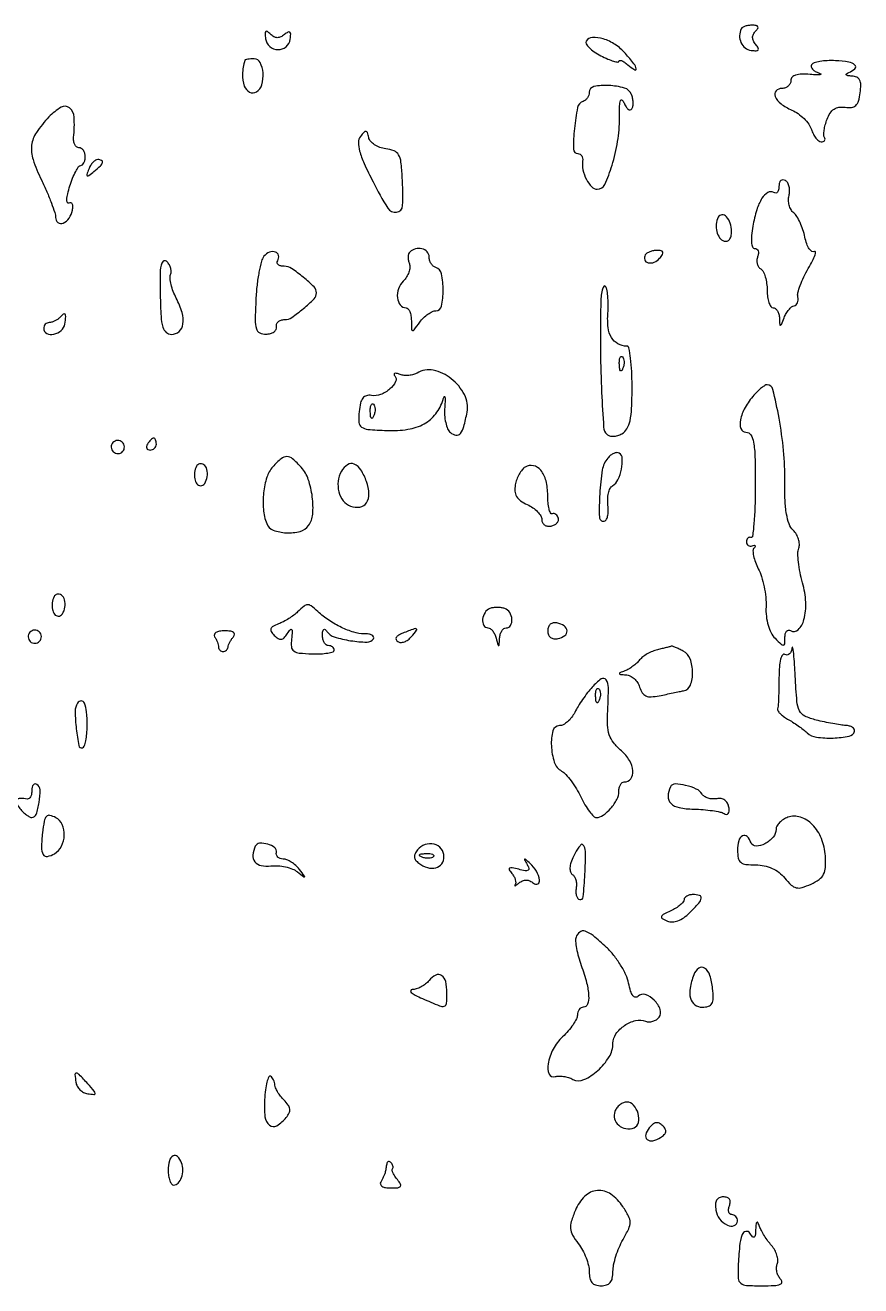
# Model space of a CAD drawing. Extents: x 0 to 5034, y 0 to 2560.
# Drawn here: x 3751.9 to 3892.8, y 0 to 212.7 of the extents above; entities that cross this region are included whole.
import ezdxf

# ---------------------------------------------------------------- set-up
doc = ezdxf.new("R2010")
doc.units = 0

msp = doc.modelspace()

# ---------------------------------------------------------------- linework, layer by layer
for points in [[(3792.414631, 210.380699, 0.176859), (3793.119544, 209.077464, 0.178581), (3794.495203, 208.541621, 0.1824), (3795.867504, 209.031429, 0.182332), (3796.574378, 210.305807, 0.026127), (3796.653997, 211.155003, 0.240195), (3796.504304, 211.481215, 0.312146), (3796.190494, 211.501325, 0.037917), (3795.595913, 211.079601, -0.063765), (3794.970891, 210.683055, -0.118008), (3794.385294, 210.562471, -0.120642), (3793.817431, 210.720841, -0.068431), (3793.245508, 211.154492, 0.037936), (3792.723831, 211.602493, 0.36038), (3792.450945, 211.586632, 0.224686), (3792.32215, 211.263164, 0.020659)], [(3846.488332, 209.981121, 0.281021), (3846.485765, 209.527901, 0.061612), (3846.988119, 208.887681, 0.047141), (3847.845303, 208.182805, 0.029193), (3848.967304, 207.516908, 0.015906), (3850.130957, 206.96133, 0.029771), (3851.109146, 206.599705, 0.036168), (3851.817353, 206.439643, 0.458853), (3852, 206.596765, -0.390496), (3852.127933, 206.735595, -0.115585), (3852.440625, 206.688816, -0.05433), (3852.923721, 206.432874, -0.024247), (3853.5, 206, 0.029897), (3854.679882, 205.134392, 0.667125), (3854.934777, 205.310076, 0.115666), (3854.541919, 206.145379, 0.01113), (3853.099531, 207.88524, 0.067619), (3851.387732, 209.39059, 0.069935), (3849.35512, 210.364045, 0.087749), (3847.550299, 210.603577, 0.248461)], [(3872.641145, 212.083333, 0.101169), (3872.356874, 210.885871, 0.115136), (3872.588159, 209.732079, 0.123333), (3873.28584, 208.856001, 0.127463), (3874.305807, 208.425622, 0.026127), (3875.155003, 208.346003, 0.240195), (3875.481215, 208.495696, 0.312146), (3875.501325, 208.809506, 0.037917), (3875.079601, 209.404087, -0.060944), (3874.687637, 210.014278, -0.110263), (3874.553153, 210.58965, -0.119649), (3874.67984, 211.135161, -0.07993), (3875.057127, 211.657127, 0.054986), (3875.417807, 212.107241, 0.276221), (3875.426062, 212.416667, 0.22776), (3875.145236, 212.613188, 0.0407), (3874.489345, 212.666667, 0.034389), (3873.8657, 212.623722, 0.042081), (3873.295791, 212.495313, 0.047224), (3872.8527, 212.307922, 0.161785)], [(3788.923489, 206.75, 0.062569), (3788.51532, 204.400625, 0.100554), (3788.824882, 202.398347, 0.18651), (3789.716206, 201.387421, 0.264144), (3790.888197, 201.430902, 0.188321), (3791.788621, 202.627873, 0.085773), (3791.990319, 204.607559, 0.096945), (3791.517072, 206.366144, 0.286102), (3790.5, 207, 0.01561), (3789.919661, 206.981877, 0.023713), (3789.41815, 206.926562, 0.020425), (3789.027498, 206.848141, 0.264643)], [(3884.502216, 206.003586, 0.199591), (3884.443195, 205.636857, 0.124011), (3884.647892, 205.244817, 0.085847), (3885.101605, 204.884204, 0.05155), (3885.737757, 204.617279, -0.094885), (3886.059853, 204.448167, -0.64917), (3886.027654, 204.323862, -0.054006), (3885.412933, 204.288268, -0.009366), (3884.25, 204.368404, 0.026482), (3882.808561, 204.41827, 0.073074), (3881.808632, 204.252528, 0.12668), (3881.220726, 203.882163, 0.191441), (3881, 203.326807, -0.112289), (3880.88488, 202.820664, -0.10016), (3880.559375, 202.38975, -0.094351), (3880.07275, 202.100652, -0.087199), (3879.5, 202, 0.205354), (3878.498555, 201.570591, 0.305582), (3878.344957, 200.662197, 0.125405), (3879.344398, 199.413931, 0.057533), (3881.154553, 198.350397, -0.049631), (3882.219281, 197.747195, -0.04061), (3883.224039, 196.908084, -0.042181), (3884.026435, 195.973621, -0.079634), (3884.471941, 195.088406, 0.040433), (3884.798733, 194.289205, 0.050292), (3885.231359, 193.613469, 0.058781), (3885.698807, 193.14789, 0.168048), (3886.126405, 193, 0.080849), (3886.472225, 193.056286, 0.155058), (3886.697022, 193.220313, 0.179777), (3886.766451, 193.464499, 0.113841), (3886.67643, 193.75, -0.137796), (3886.561013, 194.186888, -0.031171), (3886.621327, 194.95951, -0.030021), (3886.806799, 195.873279, -0.025223), (3887.108971, 196.814288, -0.054931), (3887.632731, 197.843085, -0.102404), (3888.2909, 198.502107, -0.110547), (3889.119401, 198.815613, -0.07154), (3890.148678, 198.814288, 0.06416), (3891.24093, 198.796833, 0.164397), (3891.947763, 199.127906, 0.132457), (3892.401771, 199.879337, 0.035976), (3892.691331, 201.25, 0.03105), (3892.792193, 202.60695, 0.118977), (3892.604747, 203.426967, 0.177652), (3892.117079, 203.888245, 0.090683), (3891.28421, 204.078947, -0.021675), (3890.616499, 204.137563, -0.176402), (3890.348892, 204.276921, -0.452148), (3890.368092, 204.454327, -0.05761), (3890.75, 204.662281, 0.088725), (3891.81102, 205.328248, 0.443988), (3891.809534, 205.949473, 0.14641), (3890.750642, 206.450519, 0.025042), (3888.509975, 206.677904, 0.023435), (3887.138473, 206.683664, 0.031017), (3885.89676, 206.553208, 0.031952), (3884.91787, 206.323415, 0.182684)], [(3847, 201.343, -0.081698), (3846.921753, 200.867314, -0.068737), (3846.693264, 200.409969, -0.070078), (3846.354897, 200.039777, -0.092413), (3845.955792, 199.818597, 0.268774), (3845.034028, 198.775883, 0.024902), (3844.502955, 195.237434, 0.025015), (3844.331203, 191.746442, 0.413961), (3845.078288, 191, -0.130232), (3845.447014, 190.902303, -0.120336), (3845.731959, 190.632812, -0.104681), (3845.886912, 190.227479, -0.079268), (3845.886117, 189.75, 0.096445), (3845.93424, 188.266451, 0.064043), (3846.524058, 186.663745, 0.068887), (3847.416793, 185.408217, 0.206654), (3848.362298, 185, 0.291561), (3849.605978, 185.792594, 0.033599), (3850.857621, 189.030776, 0.036221), (3851.792817, 193.038356, 0.040223), (3852.096239, 197, -0.008052), (3852.121137, 199.050417, -0.065947), (3852.269843, 199.972179, -0.549148), (3852.529048, 200.045247, -0.114009), (3852.866702, 199.566376, 0.039887), (3853.207945, 198.8893, 0.095681), (3853.584224, 198.475007, 0.194552), (3853.92671, 198.384499, 0.232714), (3854.202366, 198.566376, 0.095043), (3854.367472, 199.032005, 0.0458), (3854.405391, 199.666373, 0.043162), (3854.323439, 200.357039, 0.047621), (3854.124868, 201, 0.22828), (3852.927562, 202.065495, 0.057624), (3850.282692, 202.501078, 0.062992), (3847.785021, 202.306585, 0.355782)], [(3755.888439, 197.190567, 0.040965), (3753.770018, 194.568718, 0.120027), (3752.960058, 192.408987, 0.110937), (3753.202776, 190.016075, 0.03229), (3754.608298, 186.563571, -0.010173), (3755.524057, 184.571144, -0.01235), (3756.297438, 182.666878, -0.01097), (3756.869758, 181.044526, -0.079468), (3757, 180.230238, 0.232456), (3757.407774, 179.400535, 0.272046), (3758.266419, 179.291804, 0.139856), (3759.281508, 180.118026, 0.10494), (3759.846132, 181.451296, 0.043187), (3759.914351, 182.097651, 0.118468), (3759.816213, 182.542777, 0.239914), (3759.580201, 182.721091, 0.18447), (3759.258223, 182.65959, -0.462577), (3758.998286, 182.743703, -0.111161), (3758.910452, 183.255684, -0.044853), (3759.049832, 184.236543, -0.018136), (3759.406782, 185.541161, -0.01863), (3759.876431, 186.866352, -0.027652), (3760.39324, 187.983966, -0.02637), (3760.890874, 188.811979, -0.249203), (3761.24469, 189, 0.189983), (3761.533112, 189.113694, 0.088565), (3761.778128, 189.440625, 0.068381), (3761.944323, 189.925949, 0.048381), (3762, 190.5, 0.069132), (3761.920351, 191.073309, 0.085298), (3761.687785, 191.559375, 0.099967), (3761.34245, 191.884373, 0.139851), (3760.937142, 192, -0.169647), (3760.546144, 192.136594, -0.108035), (3760.238789, 192.514062, -0.083863), (3760.06304, 193.080599, -0.058778), (3760.052296, 193.75, 0.037758), (3760.139949, 197.134382, 0.210698), (3759.345139, 198.719012, 0.317868), (3757.931152, 198.825307, 0.067305)], [(3808.425377, 193.905726, 0.164743), (3808.083638, 192.895313, 0.06727), (3808.280912, 191.440187, 0.039472), (3809.03587, 189.359, 0.01102), (3810.540703, 186.235265, 0.019374), (3813.018821, 181.802033, 0.302796), (3814.518797, 181.106297, 0.359651), (3815.519068, 182.231787, 0.0226), (3815.475567, 187, 0.015659), (3815.254249, 189.578279, 0.102845), (3814.846149, 190.801909, 0.16979), (3814.078421, 191.458518, 0.062629), (3812.677135, 191.810471, -0.056149), (3811.677328, 192.047902, -0.060463), (3810.781974, 192.498347, -0.068126), (3810.119487, 193.082843, -0.13045), (3809.811679, 193.716196, 0.024965), (3809.604116, 194.553961, 0.293556), (3809.360359, 194.762184, 0.249082), (3809.035439, 194.642711, 0.019382)], [(3762.584097, 188.358556, 0.012731), (3762.264678, 187.458284, 0.389672), (3762.355597, 187.258808, 0.27071), (3762.617386, 187.292701, 0.008807), (3763.477108, 187.981001, 0.017238), (3764.562498, 188.946872, 0.127361), (3764.925, 189.530548, 0.389178), (3764.765008, 189.870501, 0.097466), (3764.106989, 190, 0.148172), (3763.719384, 189.882557, 0.058677), (3763.291272, 189.517826, 0.05126), (3762.891147, 188.986565, 0.0442)], [(3879, 185.5, -0.05489), (3878.936053, 184.919255, -0.118712), (3878.739534, 184.51824, -0.18934), (3878.449077, 184.357835, -0.17266), (3878.113307, 184.429973, 0.279361), (3877.117441, 184.438678, 0.120291), (3876.131478, 183.471997, 0.065852), (3875.250161, 181.521199, 0.028642), (3874.585077, 178.75, 0.020142), (3874.368136, 177.187909, 0.046951), (3874.363554, 176.008016, 0.07508), (3874.548632, 175.251158, 0.304164), (3874.923302, 175, -0.161478), (3875.264891, 174.886729, -0.151569), (3875.481707, 174.589088, -0.110615), (3875.530963, 174.136415, -0.063701), (3875.400442, 173.601151, 0.078162), (3875.27569, 173.017004, 0.076891), (3875.33511, 172.419289, 0.081902), (3875.564485, 171.900093, 0.109884), (3875.931826, 171.542134, -0.140929), (3876.343252, 171.089013, -0.042235), (3876.686224, 170.211976, -0.038637), (3876.921281, 169.115173, -0.033483), (3877, 167.940983, 0.032276), (3877.0728, 166.81438, 0.049716), (3877.29375, 165.863914, 0.064068), (3877.615903, 165.206632, 0.251914), (3878, 165, -0.16722), (3878.387084, 164.86682, -0.090029), (3878.726896, 164.485938, -0.072474), (3878.969234, 163.919407, -0.054897), (3879.070285, 163.25, 0.005126), (3879.125474, 162.155764, 0.423873), (3879.241517, 162.056359, 0.278756), (3879.394838, 162.169852, 0.003624), (3879.859329, 163.324, -0.038524), (3880.204838, 164.034931, -0.041822), (3880.647239, 164.663899, -0.045863), (3881.115502, 165.129504, -0.127811), (3881.532257, 165.324, 0.140348), (3881.872532, 165.493131, 0.10515), (3882.117297, 165.835177, 0.089221), (3882.228019, 166.300481, 0.070458), (3882.183984, 166.817027, -0.119958), (3882.19345, 167.542319, -0.024672), (3882.57579, 168.773263, -0.024642), (3883.175744, 170.193205, -0.021004), (3883.942495, 171.62711, 0.012718), (3884.66651, 172.928765, 0.032975), (3885.100337, 173.910088, 0.100514), (3885.173947, 174.39723, 0.570568), (3884.989979, 174.493807, -0.284376), (3884.553612, 174.494047, -0.106676), (3884.094427, 174.936836, -0.06465), (3883.675085, 175.779188, -0.03386), (3883.36774, 176.911298, 0.02994), (3883.040731, 178.154266, 0.028393), (3882.562898, 179.372155, 0.029584), (3882.015511, 180.398869, 0.082464), (3881.48272, 181.014341, -0.091809), (3881.030462, 181.556798, -0.061572), (3880.723509, 182.305944, -0.059527), (3880.600416, 183.137445, -0.071078), (3880.690353, 183.923909, 0.059753), (3880.794346, 184.681512, 0.063034), (3880.712754, 185.428098, 0.070436), (3880.46698, 186.051761, 0.125957), (3880.087118, 186.446158, 0.12541), (3879.667783, 186.57774, 0.1951), (3879.314158, 186.456289, 0.147794), (3879.07822, 186.080922, 0.067022)], [(3868.754232, 180.266312, 0.09221), (3868.416908, 179.095832, 0.085135), (3868.508426, 177.847313, 0.094965), (3868.985403, 176.813823, 0.158121), (3869.75, 176.25, 0.155493), (3870.24152, 176.243494, 0.154878), (3870.647085, 176.522502, 0.10949), (3870.912535, 177.08231, 0.056226), (3871, 177.85765, 0.078926), (3870.777179, 179.260444, 0.109273), (3870.132293, 180.354226, 0.217177), (3869.377923, 180.666671, 0.274408)], [(3792.150162, 173.680935, 0.109303), (3791.714663, 172.834071, 0.017774), (3791.305655, 171.019495, 0.018866), (3790.975593, 168.812085, 0.015616), (3790.786856, 166.442095, 0.007656), (3790.671023, 162.925678, 0.075234), (3790.866497, 161.459807, 0.210686), (3791.436364, 160.780553, 0.120604), (3792.5, 160.545605, 0.059618), (3793.246606, 160.652146, 0.090081), (3793.839062, 160.931436, 0.119226), (3794.18695, 161.333509, 0.171807), (3794.25, 161.795455, -0.13963), (3794.28345, 162.253971, -0.126635), (3794.553044, 162.646165, -0.105356), (3795.027556, 162.90954, -0.074329), (3795.632705, 163, 0.150929), (3796.82988, 163.3698, 0.024639), (3798.788594, 164.854067, 0.022793), (3800.593045, 166.512663, 0.198007), (3801, 167.5, 0.198448), (3800.585614, 168.502949, 0.023713), (3798.775345, 170.155111, 0.025668), (3796.80322, 171.626588, 0.148503), (3795.573688, 172, -0.055152), (3794.966696, 172.067158, -0.119224), (3794.547912, 172.273452, -0.18951), (3794.380869, 172.57837, -0.171701), (3794.457295, 172.930902, 0.190813), (3794.61548, 173.817908, 0.270274), (3794.094149, 174.402161, 0.177438), (3793.082014, 174.364793, 0.123103)], [(3816.735568, 174.402234, 0.130137), (3816.544583, 174.073704, 0.058203), (3816.468562, 173.575705, 0.052033), (3816.508294, 172.998816, 0.048455), (3816.666028, 172.427933, -0.115297), (3816.754287, 171.786931, -0.061095), (3816.582413, 170.99908, -0.055878), (3816.194883, 170.19368, -0.056383), (3815.639617, 169.49676, 0.113641), (3814.830569, 168.203688, 0.10952), (3814.653886, 166.668791, 0.141531), (3815.139158, 165.47041, 0.23015), (3816.106989, 165, -0.223504), (3816.448854, 164.839148, -0.076205), (3816.737678, 164.356356, -0.057962), (3816.934669, 163.64791, -0.038873), (3817, 162.80887, 0.006918), (3817.01991, 161.369869, 0.356209), (3817.190471, 161.172259, 0.280234), (3817.462426, 161.2784, 0.005216), (3818.419389, 162.55887, -0.039966), (3819.059404, 163.301586, -0.040444), (3819.807053, 163.929793, -0.043651), (3820.546917, 164.364003, -0.111324), (3821.150167, 164.5, 0.355899), (3822.098903, 165.273251, 0.051559), (3822.366768, 167.940556, 0.049098), (3822.086169, 170.707816, 0.268666), (3821.128759, 171.790414, -0.101876), (3820.697282, 172.04022, -0.070383), (3820.331573, 172.472288, -0.066952), (3820.084486, 173.013662, -0.07375), (3820, 173.583333, 0.190286), (3819.664227, 174.433674, 0.144203), (3818.791891, 174.947389, 0.125649), (3817.679982, 174.942714, 0.133588)], [(3856.439699, 173.902432, 0.224307), (3856.34949, 173.10226, 0.259634), (3856.912648, 172.594515, 0.153551), (3857.957775, 172.677327, 0.124203), (3858.870817, 173.344344, 0.031082), (3859.350581, 174.001551, 0.224487), (3859.398805, 174.379874, 0.276877), (3859.139755, 174.60512, 0.043901), (3858.440135, 174.666667, 0.045576), (3857.820558, 174.610073, 0.045718), (3857.222161, 174.442173, 0.049747), (3856.729936, 174.195636, 0.113856)], [(3774.647938, 167.16589, 0.008256), (3774.789675, 163.505267, 0.055835), (3775.09024, 161.719673, 0.144927), (3775.650726, 160.837815, 0.181138), (3776.552608, 160.5, 0.186497), (3777.838186, 160.996792, 0.177124), (3778.490333, 162.241327, 0.105882), (3778.335784, 164.195577, 0.047205), (3777.363058, 166.601316, -0.029117), (3776.848736, 167.751912, -0.031871), (3776.489218, 168.920663, -0.033651), (3776.31552, 169.948412, -0.117171), (3776.404273, 170.611135, 0.099448), (3776.497475, 171.160134, 0.069978), (3776.391318, 171.779268, 0.06703), (3776.109942, 172.371722, 0.075231), (3775.690559, 172.842777, 0.369872), (3775.15792, 172.834601, 0.16787), (3774.788647, 172.181001, 0.043465), (3774.624427, 170.453196, 0.007519)], [(3848.931729, 165.416667, 0.006667), (3848.89976, 157.612112, 0.009554), (3849.095825, 150.696549, 0.004781), (3849.430253, 144.837053, 0.179854), (3849.96552, 143.646375, 0.137443), (3850.414539, 143.389737, 0.07163), (3851.060938, 143.322888, 0.062441), (3851.797753, 143.445339, 0.055257), (3852.514736, 143.748308, 0.134241), (3853.358529, 144.578199, 0.078344), (3853.875708, 145.909828, 0.043229), (3854.148614, 148.035649, 0.010319), (3854.222222, 151.601933, 0.011718), (3854.160209, 154.247667, 0.019265), (3853.969271, 156.478191, 0.01393), (3853.702003, 158.225568, 0.357505), (3853.361111, 158.515313, -0.119666), (3851.837714, 158.914019, -0.138446), (3850.763201, 159.954526, -0.10316), (3850.191483, 161.675472, -0.046841), (3850.140141, 164.05914, 0.018152), (3850.194844, 165.58745, 0.023401), (3850.128406, 166.990549, 0.022202), (3849.969737, 168.128778, 0.151773), (3849.709265, 168.624069, 0.493139), (3849.433783, 168.587804, 0.071569), (3849.188292, 167.974466, 0.037762), (3849.007663, 166.871623, 0.017358)], [(3757.583333, 163.25, -0.052335), (3757.228895, 162.962896, -0.038368), (3756.784375, 162.720313, -0.03908), (3756.322312, 162.554398, -0.066753), (3755.916667, 162.5, 0.108288), (3755.566942, 162.423359, 0.099673), (3755.269271, 162.20625, 0.095522), (3755.069671, 161.881774, 0.0905), (3755, 161.5, 0.284775), (3755.506452, 160.682899, 0.168662), (3756.683052, 160.532792, 0.125105), (3757.963168, 161.160985, 0.181955), (3758.566187, 162.25, 0.011374), (3758.724042, 163.527087, 0.222828), (3758.59582, 163.891585, 0.390162), (3758.302551, 163.906276, 0.022868)], [(3852.683114, 154.8125, -0.054073), (3852.461564, 154.395823, -0.470617), (3852.279315, 154.37858, -0.168741), (3852.137993, 154.670344, -0.018894), (3852.078947, 155.416667, -0.028489), (3852.089945, 156.112848, -0.077125), (3852.200665, 156.592839, -0.208169), (3852.385309, 156.77538, -0.296942), (3852.604167, 156.729167, -0.126455), (3852.797407, 156.402231, -0.060344), (3852.876576, 155.916927, -0.05415), (3852.839148, 155.359369, -0.051402)], [(3817.974704, 153.984366, -0.072753), (3817.36308, 153.719752, -0.045689), (3816.594022, 153.586343, -0.044946), (3815.79477, 153.593842, -0.060847), (3815.090684, 153.75185, 0.026026), (3814.518534, 153.92275, 0.11856), (3814.173588, 153.92351, 0.401615), (3814.082056, 153.781705, 0.13672), (3814.202381, 153.540282, -0.305433), (3814.345696, 152.53244, -0.104089), (3813.393978, 151.303745, -0.083105), (3811.814217, 150.360026, -0.13577), (3810.272439, 150.20101, 0.104274), (3809.423168, 150.16644, 0.168875), (3808.825955, 149.772537, 0.108812), (3808.435385, 148.935017, 0.030464), (3808.205744, 147.5, 0.036708), (3808.160886, 145.661133, 0.23358), (3808.602103, 144.868487, 0.131827), (3809.675059, 144.486772, 0.00948), (3812.853059, 144.293647, 0.0483), (3816.420488, 144.489305, 0.088171), (3819.17315, 145.423565, 0.104608), (3821.127139, 147.108338, 0.092246), (3822.339695, 149.51434, -0.056172), (3822.531897, 149.975261, -0.68881), (3822.66268, 149.956449, -0.068251), (3822.710175, 149.400974, -0.00922), (3822.62881, 148.231019, 0.036945), (3822.610211, 146.904121, 0.03958), (3822.789829, 145.619863, 0.043005), (3823.124185, 144.554232, 0.122629), (3823.581379, 143.932461, 0.132591), (3824.527583, 143.499564, 0.269152), (3825.267884, 143.778558, 0.108237), (3825.856481, 144.940412, 0.018476), (3826.39165, 147.375522, 0.164597), (3825.952678, 150.34259, 0.108423), (3823.739039, 153.02933, 0.113953), (3820.700924, 154.454847, 0.19371)], [(3874.773268, 150.25, 0.050541), (3873.280394, 148.157092, 0.076976), (3872.485149, 146.075666, 0.137839), (3872.577287, 144.606884, 0.318728), (3873.432612, 144, -0.258921), (3874.232109, 143.556238, -0.096534), (3874.706461, 142.31449, -0.037439), (3874.944478, 139.883091, -0.005685), (3875, 135, -0.007825), (3874.946259, 131.566115, -0.013553), (3874.779687, 128.717188, -0.007611), (3874.549591, 126.440572, -0.475859), (3874.25, 126.25, 0.134046), (3873.964677, 126.265779, 0.144529), (3873.720313, 126.132812, 0.119977), (3873.556358, 125.863336, 0.077096), (3873.5, 125.5, 0.108041), (3873.577662, 125.144783, 0.138959), (3873.79375, 124.891667, 0.133121), (3874.1185, 124.782851, 0.095383), (3874.5, 124.833333, -0.03817), (3874.845192, 124.919803, -0.277879), (3874.997653, 124.860153, -0.326013), (3875.001473, 124.710268, -0.045177), (3874.789882, 124.456549, 0.206103), (3874.608898, 124.001953, 0.044327), (3874.709444, 123.140746, 0.039398), (3875.016292, 122.08783, 0.028738), (3875.513235, 120.974406, -0.045092), (3876.053256, 119.64985, -0.024477), (3876.485299, 117.944019, -0.024193), (3876.757561, 116.151518, -0.034999), (3876.80943, 114.550827, 0.036454), (3876.866387, 112.937985, 0.042902), (3877.160867, 111.438572, 0.047501), (3877.661316, 110.16574, 0.079129), (3878.336077, 109.235352, 0.008002), (3879.386483, 108.218039, 0.207669), (3879.75, 108.087863, 0.373616), (3879.960716, 108.296631, 0.018734), (3880, 109.344731, -0.053468), (3880.068379, 109.98235, -0.115887), (3880.279012, 110.424688, -0.188274), (3880.590265, 110.604329, -0.178056), (3880.949827, 110.531009, 0.348447), (3882.257085, 110.684669, 0.13494), (3883.217028, 112.381056, 0.07459), (3883.507228, 115.339311, 0.055525), (3882.977138, 118.581656, -0.019379), (3882.553477, 120.357115, -0.02166), (3882.286875, 122.095514, -0.021595), (3882.189032, 123.583066, -0.097534), (3882.33724, 124.43645, 0.104675), (3882.446689, 125.124197, 0.062384), (3882.301483, 125.943646, 0.058386), (3881.938853, 126.763089, 0.063117), (3881.404161, 127.452981, -0.10828), (3880.714257, 128.530089, -0.045959), (3880.267611, 130.194949, -0.03277), (3880.023054, 132.521382, -0.01304), (3879.980859, 135.73192, 0.026814), (3879.770676, 140.895807, 0.021936), (3879.009454, 146.370383, 0.013615), (3877.980127, 151.217392, 0.346528), (3876.98651, 152, 0.143511), (3876.632567, 151.896274, 0.024728), (3876.0573, 151.485938, 0.025155), (3875.411214, 150.920028, 0.020143)], [(3810.683114, 146.8125, -0.054073), (3810.461564, 146.395823, -0.470617), (3810.279315, 146.37858, -0.168741), (3810.137993, 146.670344, -0.018894), (3810.078947, 147.416667, -0.028489), (3810.089945, 148.112848, -0.077125), (3810.200665, 148.592839, -0.208169), (3810.385309, 148.77538, -0.296942), (3810.604167, 148.729167, -0.126455), (3810.797407, 148.402231, -0.060344), (3810.876576, 147.916927, -0.05415), (3810.839148, 147.359369, -0.051402)], [(3766.552786, 142.08541, 0.099038), (3766.401684, 141.679226, 0.097945), (3766.417584, 141.244476, 0.097945), (3766.597789, 140.848514, 0.099038), (3766.91459, 140.552786, 0.099038), (3767.320774, 140.401684, 0.097945), (3767.755524, 140.417584, 0.097945), (3768.151486, 140.597789, 0.099038), (3768.447214, 140.91459, 0.099038), (3768.598316, 141.320774, 0.097945), (3768.582416, 141.755524, 0.097945), (3768.402211, 142.151486, 0.099038), (3768.08541, 142.447214, 0.099038), (3767.679226, 142.598316, 0.097945), (3767.244476, 142.582416, 0.097945), (3766.848514, 142.402211, 0.099038)], [(3772.5, 142, 0.082592), (3772.343488, 141.6179, 0.161196), (3772.3746, 141.29375, 0.182303), (3772.586039, 141.078288, 0.108972), (3772.940983, 141, 0.093332), (3773.345238, 141.076123, 0.09642), (3773.688914, 141.29375, 0.099167), (3773.918938, 141.618444, 0.105053), (3774, 142, 0.042167), (3773.967655, 142.382849, 0.061769), (3773.870461, 142.70625, 0.081139), (3773.727648, 142.92554, 0.210953), (3773.559017, 143, 0.151918), (3773.34829, 142.934461, 0.038439), (3773.066025, 142.70625, 0.035638), (3772.768994, 142.382774, 0.029505)], [(3850.111839, 139.634758, 0.134358), (3849.204865, 137.634004, 0.02529), (3848.768235, 133.603934, 0.020937), (3848.707273, 129.66746, 0.439917), (3849.5, 128.978417, 0.234945), (3849.858357, 129.210573, 0.073821), (3850.106564, 129.81951, 0.055852), (3850.217614, 130.681764, 0.036716), (3850.160644, 131.681878, -0.042362), (3850.113082, 132.723549, -0.048213), (3850.247854, 133.712833, -0.054453), (3850.530964, 134.51178, -0.14293), (3850.93407, 134.959253, 0.147083), (3851.84102, 135.982645, 0.058287), (3852.432032, 137.78639, 0.059775), (3852.576316, 139.568547, 0.24965), (3852.05184, 140.467961, 0.16181), (3851.653024, 140.562493, 0.079557), (3851.141559, 140.43359, 0.065827), (3850.599459, 140.110752, 0.052417)], [(3780.754232, 138.266312, 0.084697), (3780.436116, 137.221291, 0.082939), (3780.479003, 136.121909, 0.104464), (3780.84371, 135.288862, 0.234312), (3781.437328, 134.972506, 0.26629), (3782.162879, 135.360605, 0.1021), (3782.575922, 136.472687, 0.093314), (3782.533019, 137.735512, 0.201974), (3781.980032, 138.512341, 0.086456), (3781.629461, 138.652808, 0.102024), (3781.272696, 138.654687, 0.11056), (3780.965717, 138.518222, 0.11748)], [(3793.654988, 138.171259, 0.106947), (3792.634512, 136.399167, 0.050177), (3792.082632, 133.798755, 0.04881), (3792.050932, 130.996662, 0.070159), (3792.606989, 128.581787, 0.214438), (3793.710727, 127.485722, 0.078277), (3795.91757, 127.031024, 0.075809), (3798.234125, 127.273678, 0.172906), (3799.666978, 128.25, 0.139347), (3800.373804, 130.166487, 0.050475), (3800.302268, 133.092853, 0.050264), (3799.625206, 136.040911, 0.102702), (3798.428919, 138.078544, 0.029047), (3796.979272, 139.504487, 0.176721), (3796.014068, 139.878019, 0.183826), (3795.057227, 139.53505, 0.031878)], [(3805.211944, 137.414239, 0.096915), (3804.657708, 135.724697, 0.095839), (3804.777824, 133.943778, 0.103502), (3805.530083, 132.443246, 0.134149), (3806.765759, 131.536392, 0.13205), (3808.330834, 131.373309, 0.212157), (3809.436986, 132.093084, 0.157721), (3809.848005, 133.619996, 0.072579), (3809.444852, 135.663138, 0.052223), (3808.496705, 137.656032, 0.158847), (3807.370849, 138.618488, 0.248066), (3806.234591, 138.511291, 0.120633)], [(3836.193036, 138.119303, 0.087612), (3835.686803, 137.667766, 0.039634), (3835.191762, 136.925906, 0.037649), (3834.780721, 136.038913, 0.042134), (3834.525564, 135.132745, 0.068416), (3834.466576, 134.033966, 0.11604), (3834.749674, 133.162307, 0.10334), (3835.422204, 132.441885, 0.046606), (3836.54899, 131.795725, -0.044219), (3837.4867, 131.263913, -0.04926), (3838.280016, 130.592004, -0.05544), (3838.82523, 129.88785, -0.137888), (3839, 129.266161, 0.116105), (3839.120799, 128.75296, 0.124801), (3839.456141, 128.363341, 0.115438), (3839.960111, 128.160908, 0.089582), (3840.552821, 128.176676, 0.064451), (3841.123969, 128.374869, 0.088015), (3841.560547, 128.698774, 0.10911), (3841.797104, 129.093811, 0.155289), (3841.802821, 129.5, 0.074346), (3841.630699, 129.863285, 0.090479), (3841.368641, 130.132812, 0.103789), (3841.059346, 130.268031, 0.132532), (3840.75, 130.25, -0.381693), (3840.460505, 130.374964, -0.049712), (3840.220313, 131.065594, -0.037851), (3840.053707, 132.099991, -0.02101), (3840, 133.377555, 0.059599), (3839.709424, 135.806657, 0.110033), (3838.835568, 137.582466, 0.171922), (3837.581574, 138.357864, 0.194098)], [(3756.754232, 116.266312, 0.084697), (3756.436116, 115.221291, 0.082939), (3756.479003, 114.121909, 0.104464), (3756.84371, 113.288862, 0.234312), (3757.437328, 112.972506, 0.26629), (3758.162879, 113.360605, 0.1021), (3758.575922, 114.472687, 0.093314), (3758.533019, 115.735512, 0.201974), (3757.980032, 116.512341, 0.086456), (3757.629461, 116.652808, 0.102024), (3757.272696, 116.654687, 0.11056), (3756.965717, 116.518222, 0.11748)], [(3797.821429, 113.694046, -0.035095), (3797.177256, 113.141091, -0.019671), (3796.324987, 112.55821, -0.01955), (3795.413251, 112.034466, -0.029999), (3794.582783, 111.661264, 0.033339), (3793.662888, 111.240472, 0.183084), (3793.312059, 110.834748, 0.233422), (3793.363102, 110.363179, 0.054791), (3793.874423, 109.725577, 0.050588), (3794.5249, 109.194909, 0.179484), (3795.040731, 109.0752, 0.170059), (3795.527872, 109.319013, 0.044488), (3796.086391, 110.008359, -0.022065), (3796.601483, 110.70578, -0.480527), (3796.823315, 110.70459, -0.191635), (3796.926544, 110.359736, -0.008763), (3796.79475, 109.113394, 0.054542), (3796.776377, 107.792022, 0.215616), (3797.170409, 107.103513, 0.13283), (3798.099428, 106.751542, 0.016955), (3800.250598, 106.613394, 0.018817), (3801.688278, 106.624041, 0.03079), (3802.899282, 106.753622, 0.032075), (3803.78918, 106.964133, 0.330052), (3804.000598, 107.25, 0.132321), (3803.923314, 107.536012, 0.100476), (3803.706426, 107.779687, 0.087793), (3803.382157, 107.943622, 0.073366), (3803, 108, -0.17131), (3802.619685, 108.134243, -0.095191), (3802.298248, 108.514062, -0.075283), (3802.083567, 109.080555, -0.055234), (3802.015313, 109.75, -0.028689), (3802.060894, 110.438441, -0.187742), (3802.222261, 110.737624, -0.369059), (3802.457531, 110.737128, -0.069529), (3802.765313, 110.388148, 0.175152), (3804.010313, 109.461005, 0.034693), (3806.764683, 108.833633, 0.032585), (3809.530277, 108.585596, 0.266429), (3810.603045, 109.166731, 0.255543), (3810.619809, 109.481555, 0.159426), (3810.357934, 109.755227, 0.084089), (3809.804303, 109.940816, 0.038936), (3809.045448, 110, -0.073499), (3807.280563, 110.260843, -0.038336), (3805.202968, 111.066911, -0.036145), (3803.093557, 112.271867, -0.038015), (3801.21724, 113.75, 0.019313), (3800.098347, 114.701304, 0.172294), (3799.495737, 114.904192, 0.17296), (3798.901332, 114.68113, 0.019495)], [(3830.25, 114.269359, 0.171336), (3829.421386, 113.606115, 0.114964), (3829.027393, 112.446392, 0.14729), (3829.22887, 111.420384, 0.277947), (3829.926676, 111, -0.159836), (3830.31495, 110.872626, -0.067019), (3830.715479, 110.485938, -0.05682), (3831.067143, 109.919531, -0.046657), (3831.310674, 109.25, 0.001923), (3831.622879, 108.073823, 0.339035), (3831.719237, 108, 0.392517), (3831.801199, 108.076061, 0.002113), (3831.883999, 109.25, -0.054605), (3832.002555, 109.919394, -0.070943), (3832.259675, 110.485938, -0.08736), (3832.609345, 110.867379, -0.165114), (3833, 111, 0.26279), (3833.733506, 111.414114, 0.15619), (3833.971809, 112.418282, 0.122108), (3833.592099, 113.564528, 0.165358), (3832.75, 114.245704, 0.052198), (3832.180161, 114.39005, 0.033595), (3831.5, 114.442271, 0.033616), (3830.819807, 114.402949, 0.052716)], [(3752.552786, 110.08541, 0.099038), (3752.401684, 109.679226, 0.097945), (3752.417584, 109.244476, 0.097945), (3752.597789, 108.848514, 0.099038), (3752.91459, 108.552786, 0.099038), (3753.320774, 108.401684, 0.097945), (3753.755524, 108.417584, 0.097945), (3754.151486, 108.597789, 0.099038), (3754.447214, 108.91459, 0.099038), (3754.598316, 109.320774, 0.097945), (3754.582416, 109.755524, 0.097945), (3754.402211, 110.151486, 0.099038), (3754.08541, 110.447214, 0.099038), (3753.679226, 110.598316, 0.097945), (3753.244476, 110.582416, 0.097945), (3752.848514, 110.402211, 0.099038)], [(3815.566376, 110.102217, 0.039121), (3814.836677, 109.748429, 0.124256), (3814.452915, 109.371139, 0.239959), (3814.425462, 109.008921, 0.156729), (3814.70307, 108.683513, 0.1417), (3815.205279, 108.543414, 0.083958), (3815.821983, 108.653725, 0.072081), (3816.456809, 108.99106, 0.061508), (3817.009138, 109.51101, 0.008456), (3817.894081, 110.614762, 0.495696), (3817.836275, 110.830757, 0.189617), (3817.475087, 110.835858, 0.003146)], [(3840, 110.5, 0.090288), (3840.120561, 109.837793, 0.143006), (3840.464524, 109.379901, 0.134068), (3841.019642, 109.160813, 0.075042), (3841.75, 109.190371, 0.110048), (3842.882382, 109.681821, 0.259838), (3843.256394, 110.489471, 0.231347), (3842.774796, 111.312476, 0.095633), (3841.552821, 111.823324, 0.097115), (3840.936825, 111.830508, 0.131707), (3840.436667, 111.592675, 0.128059), (3840.113232, 111.130198, 0.089125)], [(3783.830179, 109.5, -0.028624), (3784.07599, 109.062101, -0.024099), (3784.286109, 108.573437, -0.02479), (3784.434423, 108.107753, -0.059657), (3784.484687, 107.75, 0.098492), (3784.547727, 107.463747, 0.095889), (3784.715814, 107.220313, 0.095899), (3784.962579, 107.057197, 0.098534), (3785.25, 107, 0.096288), (3785.542819, 107.056918, 0.087178), (3785.804667, 107.220313, 0.08695), (3785.99567, 107.463626, 0.095078), (3786.085037, 107.75, -0.066705), (3786.174782, 108.107257, -0.025612), (3786.388885, 108.573437, -0.024813), (3786.676079, 109.062068, -0.027943), (3787, 109.5, 0.167781), (3787.152835, 109.905723, 0.257301), (3786.984845, 110.231669, 0.115714), (3786.433509, 110.439718, 0.032619), (3785.510455, 110.5, 0.040187), (3784.649609, 110.430698, 0.094322), (3784.045708, 110.211111, 0.180541), (3783.782192, 109.883051, 0.225781)], [(3858.5, 107.299639, 0.041354), (3857.660951, 107.028373, 0.031427), (3856.79375, 106.600671, 0.032186), (3856.02662, 106.09216, 0.061995), (3855.5, 105.577869, -0.040832), (3855.008241, 105.055298, -0.025137), (3854.353125, 104.521309, -0.025129), (3853.647234, 104.055419, -0.040589), (3853, 103.741176, 0.008469), (3852.185054, 103.408283, 0.375012), (3852.11117, 103.254744, 0.316328), (3852.255194, 103.13612, 0.007342), (3853.182612, 103.078947, -0.104172), (3853.873469, 102.899242, -0.067684), (3854.558069, 102.433653, -0.063755), (3855.132985, 101.766212, -0.069208), (3855.502202, 100.993062, 0.066917), (3855.95342, 100.037017, 0.147243), (3856.56356, 99.519118, 0.118789), (3857.453086, 99.361886, 0.036081), (3858.81959, 99.545609, -0.00047), (3859.94966, 99.780381, -0.000415), (3861.12866, 100.023141, -0.000417), (3862.19209, 100.240263, -0.001262), (3862.916274, 100.385589, 0.257191), (3864.051175, 101.339547, 0.094758), (3864.437233, 103.468556, 0.086796), (3864.016526, 105.745263, 0.182878), (3862.852225, 107.079087, 0.011972), (3862.170076, 107.423414, 0.016779), (3861.544202, 107.695406, 0.013098), (3861.020031, 107.886866, 0.170652), (3860.815741, 107.883999, -0.024496), (3860.604278, 107.817866, -0.001735), (3860.005249, 107.664492, -0.002445), (3859.289053, 107.487487, -0.001842)], [(3881.19586, 107.690983, -0.058526), (3881.047791, 107.043349, -0.111902), (3880.763784, 106.594912, -0.165455), (3880.395352, 106.414472, -0.171927), (3880, 106.5, 0.397171), (3879.592706, 106.416353, 0.091154), (3879.270946, 105.715335, 0.045191), (3879.062852, 104.410761, 0.016966), (3879, 102.559017, -0.005079), (3878.981785, 100.766, -0.006931), (3878.926562, 99.150914, -0.004741), (3878.848915, 97.802507, -0.076363), (3878.75, 97.358986, 0.24121), (3878.782644, 97.038525, 0.049614), (3879.148532, 96.580506, 0.042053), (3879.726099, 96.080489, 0.028535), (3880.457768, 95.608986, -0.014594), (3881.303336, 95.096856, -0.010217), (3882.226402, 94.473192, -0.010318), (3883.086922, 93.838814, -0.021084), (3883.729443, 93.299753, 0.152687), (3885.326784, 92.553239, 0.041713), (3888.138776, 92.410335, 0.039728), (3890.826236, 92.712638, 0.28533), (3891.741863, 93.56106, 0.203353), (3891.695762, 93.903954, 0.115525), (3891.401007, 94.211041, 0.081047), (3890.891048, 94.435185, 0.049985), (3890.241863, 94.534952, -0.023704), (3889.356793, 94.623755, -0.007868), (3888.069627, 94.835621, -0.007814), (3886.64859, 95.11555, -0.00881), (3885.293037, 95.429723, -0.046425), (3883.36003, 96.109476, -0.175271), (3882.460347, 96.995855, -0.090976), (3882.028334, 98.591687, -0.007659), (3881.738897, 102.866393, 0.00403), (3881.591929, 105.298747, 0.010919), (3881.43617, 107.019979, 0.040343), (3881.303482, 107.69991, 0.825493)], [(3847.499316, 100.999245, 0.020086), (3846.720259, 100.065626, 0.012679), (3845.884197, 98.918637, 0.01273), (3845.118477, 97.747488, 0.022781), (3844.559248, 96.743114, -0.047705), (3844.023877, 95.885048, -0.050032), (3843.343135, 95.158915, -0.055419), (3842.626567, 94.661341, -0.124696), (3841.989689, 94.5, 0.340525), (3840.880571, 93.645557, 0.075963), (3840.609523, 91.105954, 0.066795), (3841.111356, 88.327681, 0.18934), (3842.337397, 86.831059, -0.080323), (3843.06351, 86.255193, -0.025136), (3843.950156, 85.180302, -0.024395), (3844.834569, 83.86135, -0.024714), (3845.582165, 82.468093, 0.021028), (3846.282345, 81.139805, 0.029191), (3847.025715, 80.018752, 0.029071), (3847.717557, 79.200731, 0.205483), (3848.18537, 79, 0.157159), (3849.362168, 79.379257, 0.059119), (3850.653966, 80.56267, 0.058374), (3851.666945, 82.061146, 0.120027), (3852, 83.428571, -0.054877), (3852.066176, 84.02971, -0.074508), (3852.262322, 84.538393, -0.094037), (3852.552288, 84.879669, -0.171395), (3852.893011, 85, 0.23654), (3853.994446, 85.551949, 0.185081), (3854.363482, 86.856435, 0.113397), (3853.782195, 88.633377, 0.078438), (3852.416651, 90.25942, -0.044161), (3851.098062, 91.627905, -0.090379), (3850.388261, 92.932461, -0.072286), (3850.097313, 94.590506, -0.020606), (3850.128283, 97.210665, 0.011955), (3850.236556, 100.928268, 0.154164), (3849.830192, 102.23862, 0.423104), (3849.015864, 102.373076, 0.049626)], [(3848.683114, 98.8125, -0.054073), (3848.461564, 98.395823, -0.470617), (3848.279315, 98.37858, -0.168741), (3848.137993, 98.670344, -0.018894), (3848.078947, 99.416667, -0.028489), (3848.089945, 100.112848, -0.077125), (3848.200665, 100.592839, -0.208169), (3848.385309, 100.77538, -0.296942), (3848.604167, 100.729167, -0.126455), (3848.797407, 100.402231, -0.060344), (3848.876576, 99.916927, -0.05415), (3848.839148, 99.359369, -0.051402)], [(3760.696269, 98.316531, 0.143588), (3760.301116, 96.876299, 0.023359), (3760.488973, 93.952247, 0.019378), (3760.91554, 91.122489, 0.448733), (3761.538599, 90.75, 0.237136), (3761.847809, 91.050095, 0.031472), (3762.09988, 91.954688, 0.03095), (3762.27549, 93.141035, 0.021273), (3762.333333, 94.5, 0.02298), (3762.226167, 96.830533, 0.078486), (3761.853873, 98.297408, 0.30036), (3761.306502, 98.657609, 0.25967)], [(3753, 83.559017, -0.046583), (3752.945074, 82.97075, -0.073584), (3752.779687, 82.492747, -0.103366), (3752.535752, 82.194772, -0.211938), (3752.25, 82.118421, 0.039276), (3751.025661, 82.214225, 0.232224), (3750.465075, 81.938727, 0.290849), (3750.414392, 81.386818, 0.054609), (3751, 80.5, 0.027535), (3751.532481, 79.92587, 0.031477), (3752.10274, 79.440625, 0.033119), (3752.630937, 79.097668, 0.128111), (3753.005868, 79, 0.323297), (3753.748866, 79.536493, 0.041821), (3754.235364, 81.555614, 0.041478), (3754.383387, 83.668691, 0.256474), (3753.865891, 84.582884, 0.169554), (3753.537934, 84.655417, 0.189871), (3753.254355, 84.502872, 0.120385), (3753.062516, 84.117973, 0.055748)], [(3860.706162, 84.188533, 0.102322), (3860.295827, 82.581116, 0.21443), (3860.760329, 81.406086, 0.14575), (3862.1566, 80.674881, 0.042998), (3864.584049, 80.414123, -0.014439), (3866.223832, 80.332159, -0.01662), (3867.780517, 80.156988, -0.01586), (3869.080844, 79.924379, -0.086425), (3869.74215, 79.65936, 0.119758), (3870.15484, 79.524797, 0.257687), (3870.449725, 79.659176, 0.154216), (3870.592195, 80.071365, 0.045699), (3870.548625, 80.745237, 0.086919), (3870.310835, 81.441045, 0.115758), (3869.865168, 81.935852, 0.114395), (3869.241487, 82.18446, 0.083465), (3868.492889, 82.173205, -0.061528), (3867.761616, 82.130248, -0.060173), (3867.03607, 82.265596, -0.065444), (3866.424828, 82.549876, -0.113279), (3866.032984, 82.946631, 0.147703), (3865.057591, 83.808935, 0.050443), (3863.251382, 84.427305, 0.050661), (3861.476058, 84.655461, 0.293927)], [(3754.800552, 76.417301, 0.021389), (3754.620228, 73.966553, 0.138585), (3754.91736, 72.776815, 0.315398), (3755.634672, 72.439471, 0.095823), (3756.821172, 72.889478, 0.138164), (3758.000382, 74.174121, 0.108087), (3758.475675, 76.01473, 0.11404), (3758.131432, 77.807272, 0.167174), (3757.048643, 78.973967, 0.064541), (3756.044995, 79.354604, 0.277599), (3755.46123, 79.168914, 0.137431), (3755.09113, 78.399041, 0.014687)], [(3880.5, 79.033132, 0.052908), (3879.735069, 78.656278, 0.05709), (3879.0875, 78.135248, 0.064288), (3878.646439, 77.55603, 0.131349), (3878.5, 77.008205, -0.179206), (3878.009203, 75.682818, -0.092602), (3876.612558, 74.560723, -0.11806), (3875.133428, 74.171809, -0.321418), (3874.288097, 74.75, 0.107434), (3873.62499, 75.80072, 0.335217), (3872.847752, 75.915715, 0.206635), (3872.204777, 75.092802, 0.064019), (3872, 73.5, 0.048171), (3872.128657, 72.167685, 0.176286), (3872.558971, 71.452285, 0.142854), (3873.41336, 71.094574, 0.028186), (3875.089707, 71, -0.050547), (3876.521005, 70.854934, -0.055987), (3877.843068, 70.42579, -0.0575), (3879.007132, 69.727061, -0.058733), (3879.972235, 68.785961, 0.032622), (3881.062393, 67.606044, 0.135006), (3881.910354, 67.152327, 0.132457), (3882.880227, 67.191593, 0.030931), (3884.414321, 67.779008, 0.04619), (3885.790249, 68.566519, 0.122446), (3886.528017, 69.416292, 0.105599), (3886.842247, 70.593409, 0.029432), (3886.826134, 72.51194, 0.078635), (3886.156733, 75.447578, 0.097577), (3884.634391, 77.793217, 0.120304), (3882.610613, 79.065192, 0.170039)], [(3790.689105, 74.160933, 0.091324), (3790.28205, 72.674711, 0.190048), (3790.620582, 71.542045, 0.177983), (3791.667018, 70.896905, 0.079433), (3793.307862, 70.828504, -0.046804), (3794.503721, 70.85641, -0.03719), (3795.78248, 70.670261, -0.038399), (3796.951126, 70.314305, -0.07307), (3797.802946, 69.828504, 0.001759), (3798.886876, 68.986106, 0.414472), (3799.000637, 69.000828, 0.341112), (3799.000482, 69.129579, 0.001598), (3798.127555, 70.25, 0.043773), (3797.500587, 70.919565, 0.041028), (3796.753609, 71.485938, 0.043727), (3796.003727, 71.875697, 0.098298), (3795.377555, 72, -0.082818), (3794.870404, 72.084583, -0.113041), (3794.478094, 72.328167, -0.128258), (3794.262688, 72.691707, -0.125639), (3794.25, 73.117163, 0.294392), (3793.95972, 73.90637, 0.090395), (3792.770919, 74.503428, 0.087423), (3791.420859, 74.653535, 0.270753)], [(3818.031357, 73.537783, 0.059128), (3817.617012, 72.897852, 0.138195), (3817.514766, 72.341767, 0.14386), (3817.718811, 71.828785, 0.066181), (3818.237669, 71.321326, 0.084789), (3819.728649, 70.558422, 0.139054), (3821.136446, 70.519784, 0.17962), (3822.119686, 71.198749, 0.153949), (3822.5, 72.404671, 0.170357), (3822.035883, 73.727331, 0.163308), (3820.838942, 74.498071, 0.147205), (3819.317217, 74.431108, 0.136281)], [(3844.333919, 72.427823, 0.032344), (3843.920039, 71.380277, 0.062114), (3843.751915, 70.494328, 0.088208), (3843.827706, 69.823422, 0.184235), (3844.142253, 69.412083, -0.12444), (3844.485545, 69.05778, -0.062497), (3844.728131, 68.479465, -0.05621), (3844.8409, 67.780889, -0.053943), (3844.79785, 67.064687, 0.048822), (3844.74971, 66.380567, 0.068725), (3844.84977, 65.777981, 0.088795), (3845.074514, 65.345136, 0.188369), (3845.392857, 65.153277, 0.436377), (3845.98573, 65.606721, 0.010585), (3846.268864, 69.437841, 0.01276), (3846.372539, 73.264972, 0.199319), (3845.882374, 74.45096, 0.403101), (3845.654544, 74.455299, 0.042581), (3845.261137, 74.023041, 0.034193), (3844.802017, 73.329722, 0.018905)], [(3820.729167, 72.395833, -0.126455), (3820.402231, 72.202593, -0.060344), (3819.916927, 72.123424, -0.05415), (3819.359369, 72.160852, -0.051402), (3818.8125, 72.316886, -0.054073), (3818.395823, 72.538436, -0.470617), (3818.37858, 72.720685, -0.168741), (3818.670344, 72.862007, -0.018894), (3819.416667, 72.921053, -0.028489), (3820.112848, 72.910055, -0.077125), (3820.592839, 72.799335, -0.208169), (3820.77538, 72.614691, -0.296942)], [(3836.509667, 71.092476, -0.054323), (3836.799716, 70.425044, -0.348405), (3836.675698, 70.104435, -0.179335), (3836.203023, 70.020228, -0.019298), (3835.099221, 70.263802, 0.014014), (3833.984449, 70.522176, 0.18479), (3833.57457, 70.453617, 0.415282), (3833.50587, 70.187216, 0.039492), (3833.934173, 69.579316, -0.045723), (3834.299616, 69.046684, -0.056282), (3834.53278, 68.491353, -0.066613), (3834.608572, 67.996698, -0.162977), (3834.499657, 67.649657, 0.131567), (3834.445544, 67.508291, 0.582463), (3834.501608, 67.468275, 0.055627), (3834.759625, 67.625082, 0.010799), (3835.18454, 67.967873, -0.075446), (3835.769936, 68.326638, -0.105109), (3836.371548, 68.442192, -0.101726), (3836.982712, 68.303957, -0.066982), (3837.595913, 67.920399, 0.290246), (3838.321582, 67.827183, 0.33628), (3838.639107, 68.430035, 0.090028), (3838.101542, 69.932533, 0.075079), (3837.043173, 71.260123, 0.00424), (3836.298138, 71.93959, 0.264787), (3836.130118, 71.975969, 0.47086), (3836.083468, 71.861243, 0.00614)], [(3863, 65.152814, -0.178858), (3862.85396, 64.757619, -0.040794), (3862.339063, 64.246918, -0.037246), (3861.6114, 63.721582, -0.028832), (3860.75, 63.258576, 0.012458), (3859.493726, 62.635426, 0.193188), (3859.188148, 62.275374, 0.358379), (3859.314839, 61.944993, 0.032181), (3860.172681, 61.528443, 0.108038), (3861.015481, 61.381632, 0.078456), (3861.951701, 61.570797, 0.065114), (3862.937198, 62.091401, 0.042363), (3863.922681, 62.922681, 0.012984), (3865.48426, 64.56754, 0.137868), (3865.889972, 65.387535, 0.388731), (3865.60363, 65.848283, 0.068414), (3864.5, 66, 0.054525), (3863.926173, 65.937238, 0.074197), (3863.440625, 65.751139, 0.093793), (3863.114816, 65.476064, 0.172323)], [(3844.768272, 58.804817, 0.104907), (3844.691272, 58.124493, 0.021345), (3844.860312, 56.916491, 0.02163), (3845.183684, 55.503416, 0.018802), (3845.641046, 54.054817, -0.020879), (3846.555944, 51.1146, -0.052318), (3846.903219, 48.897578, -0.0955), (3846.70765, 47.505619, -0.320545), (3846, 47, 0.131618), (3845.618651, 46.897846, 0.100605), (3845.29375, 46.61058, 0.088108), (3845.075195, 46.180861, 0.073819), (3845, 45.674314, -0.119751), (3844.838706, 45.010516, -0.030188), (3844.265625, 44.048139, -0.029061), (3843.456899, 42.996488, -0.025743), (3842.5, 42, 0.082413), (3840.92584, 39.93852, 0.076083), (3840.047486, 37.422076, 0.147876), (3840.234371, 35.724905, 0.397032), (3841.25, 35.281539, -0.08424), (3841.854699, 35.389204, -0.039633), (3842.64884, 35.332641, -0.037802), (3843.492212, 35.138817, -0.043436), (3844.25669, 34.826108, 0.228939), (3846.115821, 34.77966, 0.07757), (3848.440775, 36.302801, 0.072406), (3850.353198, 38.613176, 0.137578), (3851, 40.919362, -0.15676), (3851.508281, 42.50073, -0.088964), (3852.963729, 43.915873, -0.088549), (3854.827539, 44.742084, -0.152934), (3856.505028, 44.636444, 0.091723), (3857.088974, 44.528087, 0.072579), (3857.725642, 44.620643, 0.071741), (3858.316326, 44.893335, 0.085478), (3858.766327, 45.309441, 0.257374), (3858.965157, 46.623607, 0.108384), (3857.969645, 48.178176, 0.114725), (3856.455554, 49.120779, 0.285873), (3855.2375, 48.8375, -0.235164), (3854.789707, 48.687383, -0.203721), (3854.36109, 48.94455, -0.083446), (3853.97197, 49.72613, -0.024514), (3853.643946, 51.030268, 0.059386), (3853.180403, 52.447884, 0.02963), (3852.284055, 54.112676, 0.028923), (3851.138487, 55.748327, 0.037675), (3849.900691, 57.092768, 0.015258), (3847.646618, 59.073124, 0.092353), (3846.291868, 59.824085, 0.245469), (3845.401466, 59.680894, 0.153227)], [(3864.623207, 52.460477, 0.047793), (3864.005329, 50.235663, 0.108738), (3864.076867, 48.502155, 0.168947), (3864.80616, 47.419039, 0.162268), (3866.063358, 47, 0.069494), (3867.114921, 47.146864, 0.199913), (3867.679927, 47.596478, 0.128331), (3867.902639, 48.473254, 0.022985), (3867.813358, 50.172988, 0.054492), (3867.353868, 52.357527, 0.159464), (3866.455435, 53.583415, 0.327097), (3865.464621, 53.573329, 0.141421)], [(3819.990862, 51.48899, -0.055026), (3819.397996, 50.916252, -0.042013), (3818.640018, 50.425893, -0.043059), (3817.840929, 50.084105, -0.073649), (3817.127555, 49.960858, 0.311841), (3816.890666, 49.788641, 0.308288), (3816.966507, 49.504087, 0.058891), (3817.671128, 49.027602, 0.016838), (3818.86481, 48.460858, 0.005091), (3821.766756, 47.235918, 0.156756), (3822.538739, 47.175382, 0.324292), (3822.923853, 47.62263, 0.020929), (3823, 49.440983, 0.05562), (3822.788529, 51.336135, 0.189978), (3822.103091, 52.342929, 0.275975), (3821.121407, 52.400955, 0.099973)], [(3760.421612, 34.333129, 0.09263), (3760.646753, 33.67682, 0.072374), (3761.109412, 33.080312, 0.071263), (3761.731133, 32.632391, 0.084275), (3762.419513, 32.408934, 0.016801), (3763.480636, 32.289449, 0.435285), (3763.671436, 32.464567, 0.18237), (3763.53755, 32.827239, 0.005286), (3762.431397, 34.075805, 0.00571), (3760.982671, 35.640342, 0.172957), (3760.512934, 35.878874, 0.473108), (3760.278537, 35.657664, 0.019066)], [(3792.240562, 31.39839, 0.041339), (3792.309074, 28.5098, 0.197162), (3793.078281, 27.087189, 0.319711), (3794.311792, 27.004533, 0.081706), (3795.912073, 28.394054, 0.062831), (3796.395719, 29.153235, 0.143458), (3796.500751, 29.817766, 0.123813), (3796.233089, 30.49858, 0.041133), (3795.534517, 31.322625, -0.02984), (3794.947248, 31.98451, -0.030965), (3794.450764, 32.703774, -0.032575), (3794.10306, 33.376362, -0.103366), (3794, 33.869554, 0.065735), (3793.944386, 34.290743, 0.052364), (3793.779687, 34.718933, 0.053836), (3793.537051, 35.089764, 0.084244), (3793.25, 35.339373, 0.455), (3792.943352, 35.242375, 0.039941), (3792.644102, 34.37039, 0.031356), (3792.393506, 33.053582, 0.016614)], [(3851.322898, 29.399075, 0.162792), (3851.268899, 28.162936, 0.147868), (3851.963168, 27.086199, 0.136374), (3853.190892, 26.518063, 0.132961), (3854.548808, 26.657103, 0.255499), (3855.290571, 27.530474, 0.118729), (3855.24064, 29.063676, 0.110794), (3854.486206, 30.479471, 0.218509), (3853.351984, 31, 0.100607), (3852.765238, 30.880731, 0.066827), (3852.172354, 30.529728, 0.063512), (3851.663443, 30.011111, 0.070791)], [(3857.10906, 26.631409, 0.104703), (3856.519145, 25.509482, 0.296225), (3856.769171, 24.702783, 0.234486), (3857.712277, 24.478358, 0.081818), (3859.039387, 25.024342, 0.052869), (3859.652205, 25.499182, 0.157747), (3859.900287, 25.960916, 0.175012), (3859.818409, 26.448412, 0.068226), (3859.399259, 27.000741, 0.078798), (3858.829441, 27.414571, 0.159006), (3858.287065, 27.499587, 0.132469), (3857.729987, 27.248606, 0.04788)], [(3776, 19.5, 0.034869), (3776.066859, 18.542463, 0.053056), (3776.269271, 17.734375, 0.069203), (3776.56511, 17.179239, 0.240212), (3776.916667, 17, 0.209296), (3777.681601, 17.334864, 0.101579), (3778.244098, 18.266768, 0.084394), (3778.462174, 19.520578, 0.089289), (3778.245704, 20.75, 0.104278), (3777.586255, 21.801368, 0.339929), (3776.824358, 21.914523, 0.207133), (3776.197387, 21.097267, 0.061555)], [(3812.875, 20.666667, 0.000035), (3812.817055, 20.357507, 0.000019), (3812.745502, 19.975521, 0.000018), (3812.672498, 19.585629, 0.000029), (3812.609687, 19.25, -0.041471), (3812.511575, 18.892495, -0.01708), (3812.322828, 18.426562, -0.016761), (3812.085195, 17.937834, -0.020667), (3811.830179, 17.5, 0.225781), (3811.782192, 17.116949, 0.180541), (3812.045708, 16.788889, 0.094322), (3812.649609, 16.569302, 0.040187), (3813.510455, 16.5, 0.020203), (3814.71079, 16.54852, 0.203152), (3815.14547, 16.775731, 0.313969), (3815.17717, 17.171866, 0.041056), (3814.664963, 17.903695, -0.027362), (3814.243095, 18.472664, -0.039382), (3813.940125, 19.02126, -0.044823), (3813.779583, 19.480544, -0.230593), (3813.833333, 19.737028, 0.141032), (3813.916425, 19.945292, 0.08555), (3813.897396, 20.211814, 0.073484), (3813.781471, 20.494906, 0.062588), (3813.583333, 20.75, 0.071318), (3813.350869, 20.924168, 0.155668), (3813.134635, 20.966146, 0.198926), (3812.969095, 20.873586, 0.121312)], [(3844.657543, 12.75, 0.023133), (3843.969097, 10.846075, 0.097483), (3843.840762, 9.643962, 0.109779), (3844.184771, 8.557626, 0.033307), (3845.154675, 7.115141, -0.041023), (3845.86116, 6.028632, -0.031009), (3846.457936, 4.736075, -0.031731), (3846.868038, 3.442933, -0.060991), (3847, 2.365141, 0.050528), (3847.111269, 1.266896, 0.125655), (3847.461404, 0.545643, 0.143735), (3848.078779, 0.138205, 0.074594), (3849, 0, 0.07505), (3849.927024, 0.139934, 0.146098), (3850.5433, 0.55237, 0.125235), (3850.890704, 1.287064, 0.048168), (3851, 2.41896, -0.05233), (3851.119319, 3.555916, -0.024161), (3851.498409, 4.995779, -0.023617), (3852.047081, 6.485092, -0.030214), (3852.696711, 7.794269, 0.020032), (3853.652944, 9.626707, 0.11172), (3853.891558, 10.701898, 0.119945), (3853.634855, 11.737944, 0.024607), (3852.673658, 13.375309, 0.096747), (3850.64848, 15.45161, 0.172382), (3848.371029, 16.066149, 0.175907), (3846.249716, 15.103266, 0.101148)], [(3868.354916, 12.75, 0.131), (3868.990047, 11.294753, 0.109165), (3870.30476, 10.228791, 0.202491), (3871.45174, 10.155007, 0.319076), (3872, 10.926676, 0.089039), (3871.926442, 11.336471, 0.095021), (3871.715469, 11.684711, 0.099903), (3871.40091, 11.917688, 0.110027), (3871.031385, 12, -0.184534), (3870.710807, 12.122486, -0.147206), (3870.516384, 12.440625, -0.100118), (3870.488865, 12.925634, -0.055937), (3870.638374, 13.5, 0.077588), (3870.773878, 14.130973, 0.165532), (3870.641791, 14.605628, 0.166172), (3870.248095, 14.899952, 0.078316), (3869.613263, 15, 0.104572), (3868.928234, 14.855146, 0.16243), (3868.485741, 14.452065, 0.120429), (3868.294006, 13.759886, 0.045413)], [(3875.063635, 9.5, -0.015563), (3874.985626, 8.504712, -0.227327), (3874.804569, 8.213596, -0.381144), (3874.543984, 8.255902, -0.029253), (3874.094011, 8.882128, 0.311336), (3873.40674, 9.174786, 0.26366), (3872.799504, 8.645773, 0.059719), (3872.356378, 6.657164, 0.01402), (3872.110926, 3.25, 0.026794), (3872.130411, 1.240808, 0.211592), (3872.55062, 0.434262, 0.156452), (3873.508085, 0.070508, 0.013172), (3876.184116, 0, 0.01193), (3878.203473, 0.048189, 0.075173), (3879.21051, 0.25, 0.307763), (3879.477736, 0.61974, 0.206381), (3879.278145, 1.121855, -0.078613), (3878.889682, 1.65633, -0.061914), (3878.645381, 2.329936, -0.062613), (3878.575284, 3.034315, -0.08534), (3878.699426, 3.6591, 0.109534), (3878.798991, 4.325959, 0.056101), (3878.645095, 5.161841, 0.051814), (3878.281643, 6.027049, 0.053801), (3877.751769, 6.787245, -0.021233), (3877.140554, 7.552799, -0.016264), (3876.536881, 8.437503, -0.016535), (3876.02547, 9.303999, -0.03696), (3875.709435, 10, 0.021544), (3875.437109, 10.652409, 0.480319), (3875.263151, 10.694376, 0.208833), (3875.12792, 10.446967, 0.010344)]]:
    msp.add_lwpolyline(points, format="xyb", close=True)

doc.saveas('drawing.dxf')
